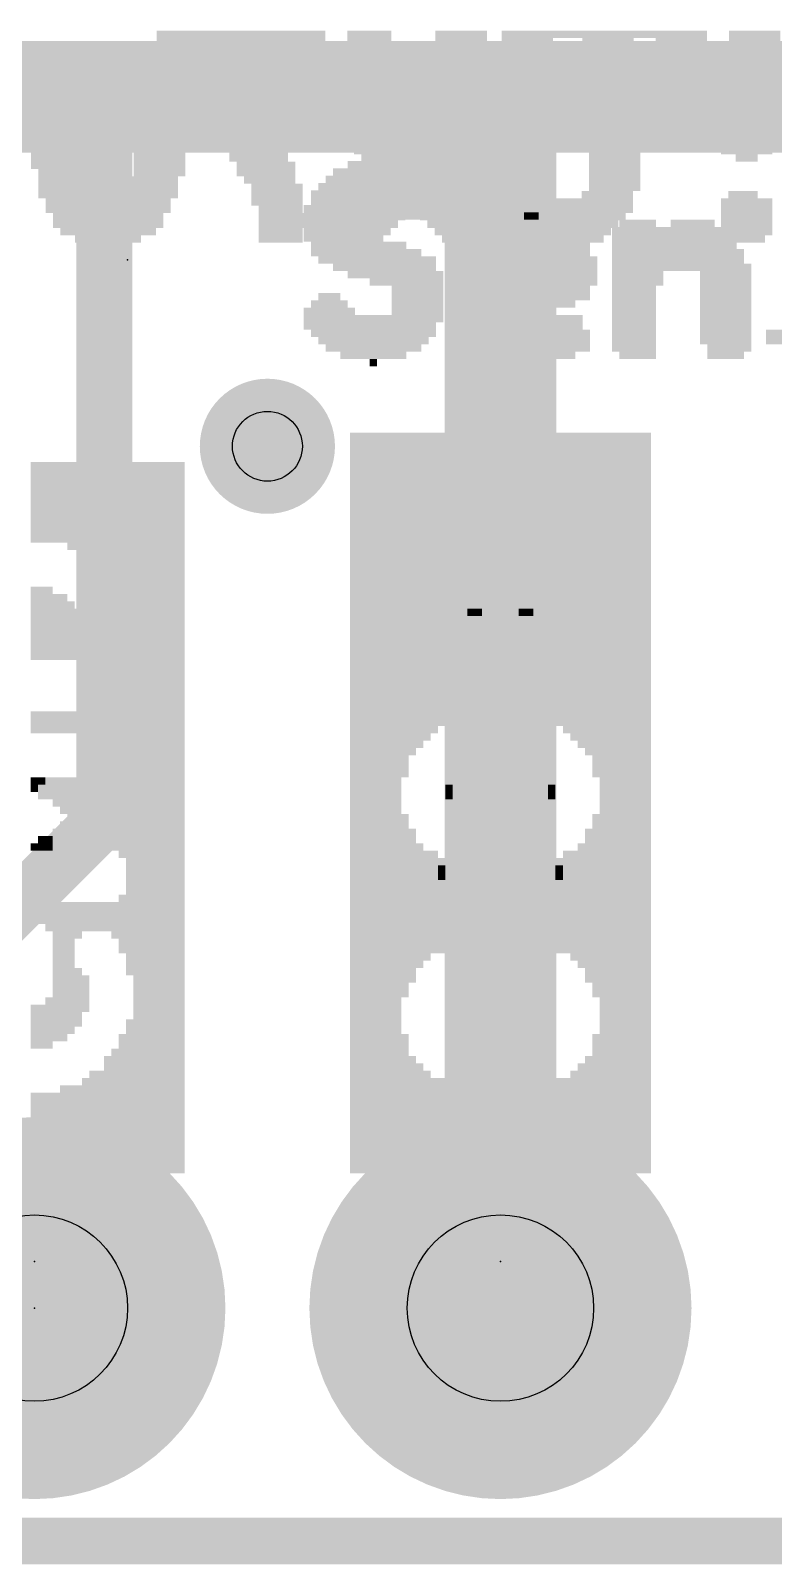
# Model space of a CAD drawing. Extents: x -33 to 74, y -22 to 37.
# Drawn here: x 8.87 to 12.92, y -0.13 to 8.23 of the extents above; entities that cross this region are included whole.
import ezdxf

# ---------------------------------------------------------------- set-up
doc = ezdxf.new("R2010")
doc.units = 0
for name, color, linetype in [('1', 12, 'CONTINUOUS'), ('16', 132, 'CONTINUOUS'), ('17', 110, 'CONTINUOUS'), ('18', 110, 'CONTINUOUS'), ('20', 31, 'CONTINUOUS'), ('21', 41, 'CONTINUOUS'), ('22', 40, 'CONTINUOUS'), ('23', 53, 'CONTINUOUS'), ('24', 53, 'CONTINUOUS'), ('29', 253, 'CONTINUOUS'), ('30', 253, 'CONTINUOUS'), ('44', 253, 'CONTINUOUS'), ('51', 53, 'CONTINUOUS')]:
    doc.layers.add(name, color=color, linetype=linetype)

# ---------------------------------------------------------------- blocks, each defined once
blk = doc.blocks.new('RECT')
blk.add_solid([(-0.5, -0.5), (0.5, -0.5), (-0.5, 0.5), (0.5, 0.5)])
blk = doc.blocks.new('ROUNDP')
at = {"const_width": 0.5}
blk.add_lwpolyline([(0, -0.25, 1), (0, 0.25, 1), (0, -0.25)], format="xyb", dxfattribs=at)
blk = doc.blocks.new('ROUNDV')
at = {"const_width": 0.5}
blk.add_lwpolyline([(0, -0.25, 1), (0, 0.25, 1), (0, -0.25)], format="xyb", dxfattribs=at)

msp = doc.modelspace()

# ---------------------------------------------------------------- linework, layer by layer
at = {"layer": '1', "const_width": 0.254}
msp.add_lwpolyline([(25.4, 0), (0, 0)], dxfattribs=at)
at = {"layer": '16'}
for points, const_width in [([(9.271, 7.874), (6.35, 7.874)], 0.6096), ([(9.271, 7.874), (11.43, 7.874)], 0.6096), ([(11.43, 7.874), (16.764, 7.874)], 0.6096), ([(11.43, 7.874), (11.43, 1.27)], 0.6096), ([(9.271, 3.937), (9.271, 7.874)], 0.3048), ([(8.001, 2.667), (9.271, 3.937)], 0.3048), ([(25.4, 0), (0, 0)], 0.254)]:
    msp.add_lwpolyline(points, dxfattribs=dict(at, const_width=const_width))
for points, const_width in [([(9.271, 8.0264, 1), (9.271, 7.7216)], 0.3048), ([(9.271, 7.7216, 1), (9.271, 8.0264)], 0.3048), ([(11.43, 8.0264, 1), (11.43, 7.7216)], 0.3048), ([(11.5824, 7.874, 1), (11.2776, 7.874)], 0.3048), ([(11.43, 7.7216, 1), (11.43, 8.0264)], 0.3048), ([(9.3472, 7.874, 1), (9.1948, 7.874)], 0.1524), ([(9.3249, 3.8831, 1), (9.2171, 3.9909)], 0.1524), ([(9.1948, 3.937, 1), (9.3472, 3.937)], 0.1524), ([(11.2776, 1.27, 1), (11.5824, 1.27)], 0.3048)]:
    msp.add_lwpolyline(points, format="xyb", dxfattribs=dict(at, const_width=const_width))
at = {"layer": '20', "const_width": 0.2032}
msp.add_lwpolyline([(25.4, 0), (0, 0)], dxfattribs=at)
at = {"layer": '23'}
for p in [(9.398, 6.985), (8.89, 1.524), (11.43, 1.524), (8.89, 1.27)]:
    msp.add_point(p, dxfattribs=at)
at = {"layer": '24'}
for p in [(8.89, 1.524), (11.43, 1.524)]:
    msp.add_point(p, dxfattribs=at)
at = {"layer": '44'}
for centre, radius in [((10.16, 5.969), 0.1905), ((8.89, 1.27), 0.508), ((11.43, 1.27), 0.508)]:
    msp.add_circle(centre, radius, dxfattribs=at)

# ---------------------------------------------------------------- block references
at = {"layer": '17', "xscale": 1.8796, "yscale": 1.8796, "rotation": 90}
for p in [(8.89, 1.27), (8.89, 1.27), (11.43, 1.27), (11.43, 1.27)]:
    msp.add_blockref('ROUNDP', p, dxfattribs=at)
at = {"layer": '18', "xscale": 0.7366, "yscale": 0.7366}
msp.add_blockref('ROUNDV', (10.16, 5.969), dxfattribs=at)
msp.add_blockref('ROUNDV', (10.16, 5.969), dxfattribs=at)
at = {"layer": '21', "yscale": 0.04}
for p, xscale in [((10.016, 8.215), 0.92), ((10.016, 8.175), 0.92), ((10.716, 8.215), 0.24), ((10.716, 8.175), 0.24), ((11.216, 8.215), 0.28), ((11.216, 8.175), 0.28), ((11.996, 8.215), 1.12), ((11.576, 8.175), 0.28), ((12.016, 8.175), 0.28), ((12.416, 8.175), 0.28), ((12.816, 8.215), 0.28), ((12.816, 8.175), 0.28), ((10.016, 8.135), 0.92), ((9.696, 8.095), 0.28), ((10.336, 8.095), 0.28), ((10.716, 8.135), 0.24), ((10.716, 8.095), 0.24), ((11.216, 8.135), 0.28), ((11.216, 8.095), 0.28), ((11.576, 8.135), 0.28), ((11.576, 8.095), 0.28), ((12.016, 8.135), 0.28), ((12.016, 8.095), 0.28), ((12.436, 8.135), 0.24), ((12.436, 8.095), 0.24), ((12.816, 8.135), 0.28), ((12.816, 8.095), 0.28), ((9.696, 8.055), 0.28), ((9.696, 8.015), 0.28), ((10.336, 8.055), 0.28), ((10.336, 8.015), 0.28), ((10.716, 8.055), 0.24), ((10.736, 8.015), 0.28), ((11.216, 8.055), 0.28), ((11.216, 8.015), 0.28), ((11.576, 8.055), 0.28), ((11.576, 8.015), 0.28), ((12.016, 8.055), 0.28), ((12.016, 8.015), 0.28), ((12.436, 8.055), 0.24), ((12.436, 8.015), 0.24), ((12.816, 8.055), 0.28), ((12.816, 8.015), 0.28), ((9.696, 7.975), 0.28), ((9.696, 7.935), 0.28), ((10.336, 7.975), 0.28), ((10.336, 7.935), 0.28), ((10.976, 7.975), 0.76), ((10.976, 7.935), 0.76), ((11.576, 7.975), 0.28), ((11.576, 7.935), 0.28), ((12.016, 7.975), 0.28), ((12.016, 7.935), 0.28), ((12.436, 7.975), 0.24), ((12.436, 7.935), 0.24), ((12.816, 7.975), 0.28), ((12.816, 7.935), 0.28), ((9.696, 7.895), 0.28), ((9.696, 7.855), 0.28), ((10.336, 7.895), 0.28), ((10.336, 7.855), 0.28), ((10.996, 7.895), 0.72), ((10.996, 7.855), 0.72), ((11.576, 7.895), 0.28), ((11.576, 7.855), 0.28), ((12.016, 7.895), 0.28), ((12.016, 7.855), 0.28), ((12.436, 7.895), 0.24), ((12.436, 7.855), 0.24), ((12.816, 7.895), 0.28), ((12.816, 7.855), 0.28), ((9.696, 7.815), 0.28), ((9.696, 7.775), 0.28), ((10.336, 7.815), 0.28), ((10.336, 7.775), 0.28), ((11.016, 7.815), 0.68), ((11.036, 7.775), 0.64), ((11.576, 7.815), 0.28), ((11.576, 7.775), 0.28), ((12.016, 7.815), 0.28), ((12.016, 7.775), 0.28), ((12.436, 7.815), 0.24), ((12.436, 7.775), 0.24), ((12.816, 7.815), 0.28), ((12.816, 7.775), 0.28), ((9.696, 7.735), 0.2), ((10.336, 7.735), 0.2), ((10.896, 7.735), 0.2), ((11.216, 7.735), 0.2), ((11.576, 7.735), 0.2), ((12.016, 7.735), 0.2), ((12.456, 7.735), 0.2), ((12.816, 7.735), 0.2), ((10.758, 7.425), 0.56), ((10.738, 7.465), 0.44), ((10.738, 7.505), 0.28), ((10.738, 7.345), 0.68), ((10.738, 7.385), 0.6), ((10.518, 7.265), 0.32), ((10.718, 7.305), 0.64), ((10.918, 7.265), 0.24), ((10.498, 7.225), 0.28), ((10.498, 7.185), 0.28), ((10.918, 7.225), 0.16), ((11.598, 7.185), 0.4), ((11.598, 7.225), 0.08), ((12.178, 7.185), 0.2), ((12.478, 7.185), 0.24), ((10.518, 7.145), 0.32), ((10.558, 7.105), 0.4), ((11.578, 7.105), 0.6), ((11.598, 7.145), 0.48), ((12.338, 7.145), 0.6), ((12.358, 7.105), 0.64), ((10.658, 7.065), 0.52), ((10.698, 7.025), 0.6), ((11.578, 7.025), 0.68), ((11.598, 7.065), 0.64), ((12.378, 7.065), 0.68), ((12.398, 7.025), 0.72), ((10.758, 6.985), 0.64), ((10.798, 6.945), 0.56), ((11.578, 6.985), 0.76), ((11.358, 6.945), 0.32), ((11.818, 6.945), 0.28), ((12.398, 6.985), 0.72), ((12.418, 6.945), 0.76), ((10.858, 6.905), 0.52), ((10.918, 6.865), 0.4), ((11.338, 6.905), 0.28), ((11.578, 6.865), 0.76), ((11.818, 6.905), 0.28), ((12.178, 6.905), 0.28), ((12.178, 6.865), 0.28), ((12.658, 6.905), 0.28), ((12.658, 6.865), 0.28), ((10.498, 6.785), 0.12), ((10.978, 6.825), 0.28), ((10.978, 6.785), 0.28), ((11.558, 6.825), 0.72), ((11.558, 6.785), 0.72), ((12.158, 6.825), 0.24), ((12.158, 6.785), 0.24), ((12.658, 6.825), 0.28), ((12.658, 6.785), 0.28), ((10.498, 6.705), 0.28), ((10.498, 6.745), 0.2), ((10.978, 6.745), 0.28), ((10.978, 6.705), 0.28), ((11.518, 6.745), 0.64), ((11.338, 6.705), 0.28), ((12.158, 6.745), 0.24), ((12.158, 6.705), 0.24), ((12.658, 6.745), 0.28), ((12.658, 6.705), 0.28), ((10.738, 6.665), 0.76), ((10.718, 6.625), 0.72), ((11.378, 6.665), 0.36), ((11.558, 6.625), 0.64), ((11.798, 6.665), 0.16), ((12.158, 6.665), 0.24), ((12.158, 6.625), 0.24), ((12.658, 6.665), 0.28), ((12.658, 6.625), 0.28), ((10.738, 6.585), 0.68), ((10.738, 6.545), 0.6), ((10.738, 6.505), 0.52), ((11.598, 6.585), 0.64), ((11.598, 6.545), 0.64), ((11.618, 6.505), 0.6), ((12.158, 6.585), 0.24), ((12.158, 6.545), 0.24), ((12.158, 6.505), 0.24), ((12.658, 6.585), 0.28), ((12.658, 6.545), 0.28), ((12.678, 6.505), 0.24), ((13.198, 6.585), 0.64), ((13.198, 6.545), 0.64), ((10.738, 6.465), 0.36), ((10.738, 6.425), 0.04), ((11.618, 6.465), 0.44), ((11.618, 6.425), 0.2), ((12.178, 6.465), 0.2), ((12.658, 6.465), 0.2)]:
    msp.add_blockref('RECT', p, dxfattribs=dict(at, xscale=xscale))
at = {"layer": '21', "yscale": 0.04, "rotation": 90}
for p, xscale in [((10.63, 4.024), 4.04), ((10.67, 4.024), 4.04), ((10.71, 4.024), 4.04), ((10.75, 4.024), 4.04), ((10.79, 4.024), 4.04), ((10.83, 4.024), 4.04), ((10.87, 4.024), 4.04), ((10.91, 5.104), 1.88), ((10.95, 5.804), 0.48), ((10.99, 5.824), 0.44), ((11.03, 5.824), 0.44), ((11.07, 5.824), 0.44), ((11.11, 5.804), 0.48), ((11.15, 5.804), 0.48), ((11.19, 5.784), 0.52), ((11.23, 5.784), 0.52), ((11.27, 5.764), 0.56), ((11.31, 5.764), 0.56), ((11.35, 5.744), 0.6), ((11.39, 5.744), 0.6), ((11.43, 5.724), 0.64), ((11.47, 5.724), 0.64), ((11.51, 5.704), 0.68), ((11.55, 5.704), 0.68), ((11.59, 5.684), 0.72), ((11.63, 5.684), 0.72), ((11.67, 5.664), 0.76), ((11.71, 5.664), 0.76), ((11.75, 5.644), 0.8), ((11.79, 5.644), 0.8), ((11.83, 5.624), 0.84), ((11.87, 5.624), 0.84), ((11.91, 5.604), 0.88), ((11.95, 5.584), 0.92), ((11.99, 4.024), 4.04), ((12.03, 4.024), 4.04), ((12.07, 4.024), 4.04), ((12.11, 4.024), 4.04), ((12.15, 4.024), 4.04), ((12.19, 4.024), 4.04), ((12.23, 4.024), 4.04), ((8.89, 5.664), 0.44), ((8.93, 5.664), 0.44), ((8.97, 5.664), 0.44), ((9.01, 5.664), 0.44), ((9.05, 5.664), 0.44), ((9.09, 5.644), 0.48), ((9.13, 5.644), 0.48), ((9.17, 5.624), 0.52), ((9.21, 5.624), 0.52), ((9.25, 5.604), 0.56), ((9.29, 5.584), 0.6), ((9.33, 5.564), 0.64), ((9.37, 5.524), 0.72), ((9.41, 5.464), 0.84), ((9.45, 3.944), 3.88), ((9.49, 3.944), 3.88), ((9.53, 3.944), 3.88), ((9.57, 3.944), 3.88), ((9.61, 3.944), 3.88), ((9.65, 3.944), 3.88), ((9.69, 3.944), 3.88), ((10.95, 5.064), 0.6), ((10.99, 5.064), 0.6), ((11.03, 5.064), 0.52), ((11.07, 5.064), 0.52), ((11.11, 5.084), 0.48), ((11.15, 5.064), 0.44), ((11.19, 5.084), 0.4), ((8.89, 5.004), 0.4), ((8.93, 5.004), 0.4), ((8.97, 5.004), 0.4), ((11.23, 5.064), 0.36), ((11.27, 5.084), 0.32), ((11.31, 5.064), 0.28), ((11.35, 5.064), 0.28), ((9.01, 4.984), 0.36), ((9.05, 4.984), 0.36), ((9.09, 4.964), 0.32), ((11.39, 5.064), 0.2), ((11.43, 5.064), 0.2), ((11.47, 5.064), 0.12), ((11.51, 5.064), 0.12), ((9.13, 4.944), 0.28), ((11.55, 5.064), 0.04), ((11.59, 5.064), 0.04), ((9.17, 4.884), 0.16), ((11.91, 4.644), 0.64), ((11.95, 4.624), 0.76), ((11.75, 4.664), 0.44), ((11.79, 4.664), 0.44), ((11.83, 4.664), 0.52), ((11.87, 4.644), 0.56), ((11.59, 4.644), 0.32), ((11.63, 4.644), 0.32), ((11.67, 4.664), 0.36), ((11.71, 4.664), 0.36), ((11.35, 4.544), 0.28), ((11.39, 4.524), 0.32), ((11.43, 4.544), 0.36), ((11.47, 4.564), 0.32), ((11.51, 4.604), 0.32), ((11.55, 4.604), 0.32), ((11.19, 4.524), 0.16), ((11.23, 4.524), 0.16), ((11.27, 4.544), 0.2), ((11.31, 4.544), 0.2), ((8.89, 4.464), 0.12), ((8.93, 4.464), 0.12), ((8.97, 4.464), 0.12), ((9.01, 4.464), 0.12), ((9.05, 4.464), 0.12), ((9.09, 4.464), 0.12), ((9.13, 4.464), 0.12), ((9.17, 4.464), 0.12), ((9.21, 4.464), 0.12), ((9.25, 4.464), 0.12), ((9.29, 4.464), 0.12), ((9.33, 4.464), 0.12), ((9.37, 4.484), 0.16), ((9.41, 4.464), 0.2), ((10.95, 4.424), 0.28), ((10.99, 4.424), 0.2), ((11.03, 4.444), 0.16), ((11.07, 4.464), 0.12), ((11.11, 4.504), 0.12), ((11.15, 4.504), 0.12), ((9.41, 3.964), 0.48), ((11.19, 4.084), 0.24), ((11.23, 4.084), 0.24), ((11.59, 4.044), 0.32), ((11.63, 4.084), 0.32), ((11.67, 4.064), 0.28), ((11.71, 4.084), 0.24), ((8.89, 4.124), 0.08), ((8.93, 4.144), 0.04), ((9.33, 3.944), 0.36), ((9.37, 3.944), 0.44), ((11.15, 4.084), 0.08), ((11.27, 4.044), 0.24), ((11.55, 3.704), 0.92), ((9.21, 3.904), 0.28), ((9.25, 3.924), 0.32), ((9.29, 3.924), 0.32), ((9.09, 3.864), 0.2), ((9.13, 3.864), 0.2), ((9.17, 3.884), 0.24), ((11.31, 3.604), 0.8), ((11.35, 3.584), 0.76), ((11.39, 3.564), 0.8), ((11.43, 3.544), 0.84), ((11.47, 3.564), 0.8), ((11.51, 3.604), 0.8), ((9.01, 3.824), 0.12), ((9.05, 3.844), 0.16), ((10.95, 3.464), 0.84), ((11.95, 3.724), 0.32), ((8.89, 3.784), 0.04), ((8.93, 3.804), 0.08), ((8.97, 3.804), 0.08), ((10.99, 3.464), 0.68), ((11.03, 3.464), 0.6), ((11.07, 3.484), 0.56), ((11.23, 3.504), 0.52), ((11.27, 3.524), 0.56), ((11.87, 3.684), 0.16), ((11.91, 3.704), 0.2), ((11.11, 3.464), 0.52), ((11.15, 3.464), 0.52), ((11.19, 3.484), 0.48), ((11.59, 3.484), 0.48), ((11.63, 3.464), 0.44), ((11.67, 3.464), 0.44), ((11.71, 3.604), 0.16), ((11.75, 3.644), 0.08), ((11.79, 3.664), 0.12), ((11.83, 3.664), 0.12), ((9.37, 3.404), 0.24), ((9.41, 3.364), 0.32), ((8.89, 3.424), 0.12), ((8.93, 3.424), 0.12), ((8.97, 3.424), 0.12), ((9.01, 3.424), 0.12), ((9.05, 3.424), 0.12), ((9.09, 3.424), 0.12), ((9.13, 3.424), 0.12), ((9.17, 3.424), 0.12), ((9.21, 3.424), 0.12), ((9.25, 3.424), 0.12), ((9.29, 3.424), 0.12), ((9.33, 3.404), 0.16), ((11.71, 3.324), 0.16), ((11.75, 3.304), 0.12), ((11.91, 3.244), 0.24), ((11.95, 3.204), 0.32), ((11.79, 3.264), 0.12), ((11.83, 3.264), 0.12), ((11.87, 3.244), 0.16), ((9.01, 2.924), 0.4), ((9.05, 2.924), 0.4), ((9.09, 2.944), 0.36), ((9.13, 2.964), 0.32), ((9.17, 2.984), 0.2), ((11.19, 2.864), 0.2), ((11.23, 2.844), 0.24), ((11.27, 2.824), 0.28), ((11.59, 2.844), 0.32), ((11.63, 2.844), 0.32), ((11.67, 2.864), 0.28), ((11.71, 2.864), 0.2), ((8.89, 2.804), 0.24), ((8.93, 2.804), 0.24), ((8.97, 2.804), 0.24), ((11.15, 2.864), 0.12), ((11.55, 2.464), 0.92), ((9.41, 2.404), 0.8), ((10.91, 2.384), 0.76), ((11.31, 2.384), 0.76), ((11.35, 2.384), 0.76), ((11.39, 2.384), 0.76), ((11.43, 2.384), 0.76), ((11.47, 2.384), 0.76), ((11.51, 2.384), 0.76), ((9.37, 2.364), 0.72), ((9.29, 2.304), 0.6), ((9.33, 2.324), 0.64), ((10.95, 2.324), 0.64), ((10.99, 2.304), 0.6), ((11.27, 2.304), 0.6), ((11.91, 2.304), 0.6), ((11.95, 2.324), 0.64), ((9.17, 2.264), 0.52), ((9.21, 2.264), 0.52), ((9.25, 2.284), 0.56), ((11.03, 2.284), 0.56), ((11.07, 2.264), 0.52), ((11.11, 2.264), 0.52), ((11.19, 2.264), 0.52), ((11.23, 2.264), 0.52), ((11.83, 2.264), 0.52), ((11.87, 2.284), 0.56), ((8.89, 2.224), 0.44), ((8.93, 2.224), 0.44), ((8.97, 2.224), 0.44), ((9.01, 2.224), 0.44), ((9.05, 2.244), 0.48), ((9.09, 2.244), 0.48), ((9.13, 2.244), 0.48), ((11.15, 2.244), 0.48), ((11.59, 2.244), 0.48), ((11.63, 2.224), 0.44), ((11.67, 2.224), 0.44), ((11.71, 2.244), 0.48), ((11.75, 2.244), 0.48), ((11.79, 2.244), 0.48)]:
    msp.add_blockref('RECT', p, dxfattribs=dict(at, xscale=xscale))
msp.add_blockref('RECT', (10.91, 3.464), dxfattribs=at)
at = {"layer": '22', "yscale": 0.04}
for p, xscale, rotation in [((9.292, 8.1), 0.44, 180), ((9.292, 8.14), 0.2, 180), ((10.132, 8.1), 0.76, 180), ((10.152, 8.14), 0.56, 180), ((11.792, 8.1), 0.4, 180), ((11.792, 8.14), 0.24, 180), ((9.292, 8.02), 0.6, 180), ((9.292, 8.06), 0.52, 180), ((10.132, 8.06), 0.76, 180), ((10.132, 8.02), 0.76, 180), ((11.792, 8.02), 0.56, 180), ((11.812, 8.06), 0.52, 180), ((9.292, 7.94), 0.68, 180), ((9.312, 7.98), 0.64, 180), ((10.132, 7.98), 0.76, 180), ((10.132, 7.94), 0.76, 180), ((11.792, 7.98), 0.64, 180), ((11.812, 7.94), 0.68, 180), ((9.072, 7.86), 0.32, 180), ((9.312, 7.9), 0.72, 180), ((9.512, 7.86), 0.32, 180), ((10.112, 7.9), 0.72, 180), ((9.932, 7.86), 0.28, 180), ((11.792, 7.9), 0.72, 180), ((11.572, 7.86), 0.28, 180), ((12.012, 7.86), 0.28, 180), ((9.052, 7.82), 0.28, 180), ((9.052, 7.78), 0.28, 180), ((9.532, 7.82), 0.28, 180), ((9.552, 7.78), 0.24, 180), ((9.952, 7.82), 0.32, 180), ((9.972, 7.78), 0.28, 180), ((10.712, 7.78), 0.24, 180), ((10.712, 7.82), 0.16, 180), ((11.192, 7.78), 0.24, 180), ((11.192, 7.82), 0.16, 180), ((11.532, 7.82), 0.28, 180), ((11.532, 7.78), 0.28, 180), ((12.052, 7.82), 0.28, 180), ((12.052, 7.78), 0.28, 180), ((12.772, 7.78), 0.2, 180), ((9.012, 7.7), 0.28, 180), ((9.032, 7.74), 0.24, 180), ((9.572, 7.74), 0.28, 180), ((9.572, 7.7), 0.28, 180), ((9.992, 7.74), 0.32, 180), ((10.032, 7.7), 0.32, 180), ((10.712, 7.74), 0.32, 180), ((10.732, 7.7), 0.36, 180), ((11.172, 7.7), 0.36, 180), ((11.192, 7.74), 0.32, 180), ((11.532, 7.74), 0.28, 180), ((11.532, 7.7), 0.28, 180), ((12.052, 7.74), 0.28, 180), ((12.052, 7.7), 0.28, 180), ((12.772, 7.74), 0.28, 180), ((12.772, 7.7), 0.28, 180), ((9.012, 7.66), 0.28, 180), ((9.012, 7.62), 0.28, 180), ((9.572, 7.66), 0.28, 180), ((9.572, 7.62), 0.28, 180), ((10.032, 7.66), 0.32, 180), ((10.072, 7.62), 0.32, 180), ((10.952, 7.66), 0.72, 180), ((10.952, 7.62), 0.72, 180), ((11.532, 7.66), 0.28, 180), ((11.532, 7.62), 0.28, 180), ((12.052, 7.66), 0.28, 180), ((12.052, 7.62), 0.28, 180), ((12.772, 7.66), 0.28, 180), ((12.772, 7.62), 0.28, 180), ((9.012, 7.58), 0.28, 180), ((9.012, 7.54), 0.28, 180), ((9.572, 7.58), 0.28, 180), ((9.572, 7.54), 0.28, 180), ((10.112, 7.58), 0.32, 180), ((10.112, 7.54), 0.32, 180), ((10.952, 7.58), 0.64, 180), ((10.952, 7.54), 0.56, 180), ((11.532, 7.58), 0.28, 180), ((11.532, 7.54), 0.28, 180), ((12.052, 7.58), 0.28, 180), ((12.052, 7.54), 0.28, 180), ((12.772, 7.58), 0.28, 180), ((12.772, 7.54), 0.12, 180), ((9.012, 7.5), 0.28, 180), ((9.032, 7.46), 0.24, 180), ((9.572, 7.5), 0.28, 180), ((9.572, 7.46), 0.28, 180), ((10.152, 7.5), 0.32, 180), ((10.152, 7.46), 0.32, 180), ((10.952, 7.5), 0.48, 180), ((10.952, 7.46), 0.4, 180), ((11.532, 7.5), 0.28, 180), ((11.532, 7.46), 0.28, 180), ((12.052, 7.5), 0.28, 180), ((12.052, 7.46), 0.28, 180), ((9.052, 7.42), 0.28, 180), ((9.052, 7.38), 0.28, 180), ((9.072, 7.34), 0.32, 180), ((9.512, 7.34), 0.32, 180), ((9.532, 7.42), 0.28, 180), ((9.532, 7.38), 0.28, 180), ((10.172, 7.42), 0.28, 180), ((10.212, 7.38), 0.28, 180), ((10.212, 7.34), 0.28, 180), ((10.952, 7.34), 0.64, 180), ((10.952, 7.38), 0.56, 180), ((10.952, 7.42), 0.48, 180), ((11.532, 7.42), 0.28, 180), ((11.552, 7.38), 0.32, 180), ((11.572, 7.34), 0.28, 180), ((12.012, 7.34), 0.28, 180), ((12.052, 7.42), 0.28, 180), ((12.052, 7.38), 0.28, 180), ((12.752, 7.34), 0.16, 180), ((9.292, 7.3), 0.68, 180), ((9.292, 7.26), 0.68, 180), ((10.212, 7.3), 0.28, 180), ((10.232, 7.26), 0.24, 180), ((10.952, 7.3), 0.72, 180), ((10.952, 7.26), 0.72, 180), ((11.792, 7.3), 0.72, 180), ((11.812, 7.26), 0.68, 180), ((12.772, 7.3), 0.28, 180), ((12.772, 7.26), 0.28, 180), ((9.292, 7.22), 0.6, 180), ((9.292, 7.18), 0.6, 180), ((10.252, 7.22), 0.28, 180), ((10.252, 7.18), 0.28, 180), ((10.732, 7.22), 0.36, 180), ((10.712, 7.18), 0.32, 180), ((11.172, 7.22), 0.36, 180), ((11.192, 7.18), 0.32, 180), ((11.792, 7.22), 0.64, 180), ((11.792, 7.18), 0.56, 180), ((12.772, 7.22), 0.28, 180), ((12.772, 7.18), 0.28, 180), ((9.292, 7.14), 0.52, 180), ((9.292, 7.1), 0.36, 180), ((10.232, 7.14), 0.24, 180), ((10.232, 7.1), 0.24, 180), ((10.712, 7.14), 0.24, 180), ((10.712, 7.1), 0.16, 180), ((11.192, 7.14), 0.24, 180), ((11.192, 7.1), 0.16, 180), ((11.792, 7.14), 0.48, 180), ((11.792, 7.1), 0.4, 180), ((12.772, 7.14), 0.28, 180), ((12.772, 7.1), 0.2, 180), ((9.292, 7.06), 0.12, 180), ((11.792, 7.06), 0.16, 180), ((10.63, 4.024), 4.04, 90), ((10.67, 4.024), 4.04, 90), ((10.71, 4.024), 4.04, 90), ((10.75, 4.024), 4.04, 90), ((10.79, 4.024), 4.04, 90), ((10.83, 4.024), 4.04, 90), ((10.87, 4.024), 4.04, 90), ((10.91, 5.584), 0.92, 90), ((10.95, 5.604), 0.88, 90), ((10.99, 5.624), 0.84, 90), ((11.03, 5.624), 0.84, 90), ((11.07, 5.644), 0.8, 90), ((11.11, 5.644), 0.8, 90), ((11.15, 5.664), 0.76, 90), ((11.19, 5.664), 0.76, 90), ((11.23, 5.684), 0.72, 90), ((11.27, 5.684), 0.72, 90), ((11.31, 5.704), 0.68, 90), ((11.35, 5.704), 0.68, 90), ((11.39, 5.724), 0.64, 90), ((11.43, 5.724), 0.64, 90), ((11.47, 5.744), 0.6, 90), ((11.51, 5.744), 0.6, 90), ((11.55, 5.764), 0.56, 90), ((11.59, 5.764), 0.56, 90), ((11.63, 5.784), 0.52, 90), ((11.67, 5.784), 0.52, 90), ((11.71, 5.804), 0.48, 90), ((11.75, 5.804), 0.48, 90), ((11.79, 5.824), 0.44, 90), ((11.83, 5.824), 0.44, 90), ((11.87, 5.824), 0.44, 90), ((11.91, 5.804), 0.48, 90), ((11.95, 5.104), 1.88, 90), ((11.99, 4.024), 4.04, 90), ((12.03, 4.024), 4.04, 90), ((12.07, 4.024), 4.04, 90), ((12.11, 4.024), 4.04, 90), ((12.15, 4.024), 4.04, 90), ((12.19, 4.024), 4.04, 90), ((12.23, 4.024), 4.04, 90), ((8.89, 5.664), 0.44, 90), ((8.93, 5.664), 0.44, 90), ((8.97, 5.664), 0.44, 90), ((9.01, 5.664), 0.44, 90), ((9.05, 5.664), 0.44, 90), ((9.09, 5.644), 0.48, 90), ((9.13, 5.644), 0.48, 90), ((9.17, 5.624), 0.52, 90), ((9.21, 5.604), 0.56, 90), ((9.25, 5.584), 0.6, 90), ((9.29, 5.564), 0.64, 90), ((9.33, 5.544), 0.68, 90), ((9.37, 5.504), 0.76, 90), ((9.41, 4.484), 2.8, 90), ((9.45, 3.944), 3.88, 90), ((9.49, 3.944), 3.88, 90), ((9.53, 3.944), 3.88, 90), ((9.57, 3.944), 3.88, 90), ((9.61, 3.944), 3.88, 90), ((9.65, 3.944), 3.88, 90), ((9.69, 3.944), 3.88, 90), ((11.87, 5.064), 0.6, 90), ((11.91, 5.064), 0.6, 90), ((11.67, 5.084), 0.4, 90), ((11.71, 5.064), 0.44, 90), ((11.75, 5.084), 0.48, 90), ((11.79, 5.064), 0.52, 90), ((11.83, 5.064), 0.52, 90), ((8.89, 5.004), 0.4, 90), ((8.93, 5.004), 0.4, 90), ((8.97, 5.004), 0.4, 90), ((11.51, 5.064), 0.28, 90), ((11.55, 5.064), 0.28, 90), ((11.59, 5.084), 0.32, 90), ((11.63, 5.064), 0.36, 90), ((9.01, 4.984), 0.36, 90), ((9.05, 4.964), 0.32, 90), ((11.35, 5.064), 0.12, 90), ((11.39, 5.064), 0.12, 90), ((11.43, 5.064), 0.2, 90), ((11.47, 5.064), 0.2, 90), ((9.09, 4.944), 0.28, 90), ((9.13, 4.924), 0.24, 90), ((11.27, 5.064), 0.04, 90), ((11.31, 5.064), 0.04, 90), ((10.91, 4.624), 0.76, 90), ((10.95, 4.644), 0.64, 90), ((10.99, 4.644), 0.56, 90), ((11.03, 4.664), 0.52, 90), ((11.07, 4.664), 0.44, 90), ((11.11, 4.664), 0.44, 90), ((11.15, 4.664), 0.36, 90), ((11.19, 4.664), 0.36, 90), ((11.23, 4.644), 0.32, 90), ((11.27, 4.644), 0.32, 90), ((11.31, 4.604), 0.32, 90), ((11.35, 4.604), 0.32, 90), ((11.39, 4.564), 0.32, 90), ((11.43, 4.544), 0.36, 90), ((11.47, 4.524), 0.32, 90), ((11.51, 4.544), 0.28, 90), ((11.55, 4.544), 0.2, 90), ((11.59, 4.544), 0.2, 90), ((11.63, 4.524), 0.16, 90), ((11.67, 4.524), 0.16, 90), ((8.89, 4.464), 0.12, 90), ((8.93, 4.464), 0.12, 90), ((8.97, 4.464), 0.12, 90), ((9.01, 4.464), 0.12, 90), ((9.05, 4.464), 0.12, 90), ((9.09, 4.464), 0.12, 90), ((9.13, 4.464), 0.12, 90), ((9.17, 4.464), 0.12, 90), ((9.21, 4.464), 0.12, 90), ((9.25, 4.464), 0.12, 90), ((9.29, 4.464), 0.12, 90), ((9.33, 4.464), 0.12, 90), ((9.37, 4.484), 0.16, 90), ((11.71, 4.504), 0.12, 90), ((11.75, 4.504), 0.12, 90), ((11.79, 4.464), 0.12, 90), ((11.83, 4.444), 0.16, 90), ((11.87, 4.424), 0.2, 90), ((11.91, 4.424), 0.28, 90), ((9.37, 3.964), 0.48, 90), ((11.15, 4.084), 0.24, 90), ((11.19, 4.064), 0.28, 90), ((11.23, 4.084), 0.32, 90), ((11.27, 4.044), 0.32, 90), ((11.63, 4.084), 0.24, 90), ((11.67, 4.084), 0.24, 90), ((8.89, 4.124), 0.08, 90), ((8.93, 4.104), 0.12, 90), ((8.97, 4.104), 0.12, 90), ((9.01, 4.084), 0.16, 90), ((9.05, 4.064), 0.2, 90), ((9.09, 4.044), 0.24, 90), ((9.13, 4.044), 0.24, 90), ((9.17, 4.024), 0.28, 90), ((9.21, 4.004), 0.32, 90), ((9.25, 3.984), 0.36, 90), ((9.29, 3.984), 0.36, 90), ((9.33, 3.964), 0.4, 90), ((11.31, 3.704), 0.92, 90), ((11.59, 4.044), 0.24, 90), ((11.71, 4.084), 0.08, 90), ((11.35, 3.604), 0.8, 90), ((11.39, 3.564), 0.8, 90), ((11.43, 3.544), 0.84, 90), ((11.47, 3.564), 0.8, 90), ((11.51, 3.584), 0.76, 90), ((11.55, 3.604), 0.8, 90), ((10.91, 3.724), 0.32, 90), ((11.91, 3.464), 0.84, 90), ((8.89, 3.784), 0.04, 90), ((10.95, 3.704), 0.2, 90), ((10.99, 3.684), 0.16, 90), ((11.59, 3.524), 0.56, 90), ((11.63, 3.504), 0.52, 90), ((11.79, 3.484), 0.56, 90), ((11.83, 3.464), 0.6, 90), ((11.87, 3.464), 0.68, 90), ((11.03, 3.664), 0.12, 90), ((11.07, 3.664), 0.12, 90), ((11.11, 3.644), 0.08, 90), ((11.15, 3.604), 0.16, 90), ((11.19, 3.464), 0.44, 90), ((11.23, 3.464), 0.44, 90), ((11.27, 3.484), 0.48, 90), ((11.67, 3.484), 0.48, 90), ((11.71, 3.464), 0.52, 90), ((11.75, 3.464), 0.52, 90), ((9.37, 3.364), 0.32, 90), ((8.89, 3.424), 0.12, 90), ((8.93, 3.424), 0.12, 90), ((8.97, 3.404), 0.16, 90), ((9.01, 3.104), 0.76, 90), ((9.05, 3.104), 0.76, 90), ((9.09, 3.124), 0.72, 90), ((9.13, 3.384), 0.2, 90), ((9.17, 3.404), 0.16, 90), ((9.21, 3.404), 0.16, 90), ((9.25, 3.404), 0.16, 90), ((9.29, 3.404), 0.16, 90), ((9.33, 3.384), 0.2, 90), ((10.91, 3.204), 0.32, 90), ((10.95, 3.244), 0.24, 90), ((11.11, 3.304), 0.12, 90), ((11.15, 3.324), 0.16, 90), ((10.99, 3.244), 0.16, 90), ((11.03, 3.264), 0.12, 90), ((11.07, 3.264), 0.12, 90), ((9.13, 2.984), 0.28, 90), ((8.97, 2.824), 0.28, 90), ((11.15, 2.864), 0.2, 90), ((11.19, 2.864), 0.28, 90), ((11.23, 2.844), 0.32, 90), ((11.27, 2.844), 0.32, 90), ((11.59, 2.824), 0.28, 90), ((11.63, 2.844), 0.24, 90), ((11.67, 2.864), 0.2, 90), ((8.89, 2.804), 0.24, 90), ((8.93, 2.804), 0.24, 90), ((9.41, 2.424), 0.84, 90), ((11.31, 2.464), 0.92, 90), ((11.71, 2.864), 0.12, 90), ((9.37, 2.384), 0.76, 90), ((11.35, 2.384), 0.76, 90), ((11.39, 2.384), 0.76, 90), ((11.43, 2.384), 0.76, 90), ((11.47, 2.384), 0.76, 90), ((11.51, 2.384), 0.76, 90), ((11.55, 2.384), 0.76, 90), ((11.95, 2.384), 0.76, 90), ((9.33, 2.344), 0.68, 90), ((9.29, 2.324), 0.64, 90), ((10.91, 2.324), 0.64, 90), ((10.95, 2.304), 0.6, 90), ((11.59, 2.304), 0.6, 90), ((11.87, 2.304), 0.6, 90), ((11.91, 2.324), 0.64, 90), ((9.17, 2.264), 0.52, 90), ((9.21, 2.284), 0.56, 90), ((9.25, 2.284), 0.56, 90), ((10.99, 2.284), 0.56, 90), ((11.03, 2.264), 0.52, 90), ((11.63, 2.264), 0.52, 90), ((11.67, 2.264), 0.52, 90), ((11.75, 2.264), 0.52, 90), ((11.79, 2.264), 0.52, 90), ((11.83, 2.284), 0.56, 90), ((8.89, 2.224), 0.44, 90), ((8.93, 2.224), 0.44, 90), ((8.97, 2.224), 0.44, 90), ((9.01, 2.224), 0.44, 90), ((9.05, 2.244), 0.48, 90), ((9.09, 2.244), 0.48, 90), ((9.13, 2.244), 0.48, 90), ((11.07, 2.244), 0.48, 90), ((11.11, 2.244), 0.48, 90), ((11.15, 2.244), 0.48, 90), ((11.19, 2.224), 0.44, 90), ((11.23, 2.224), 0.44, 90), ((11.27, 2.244), 0.48, 90), ((11.71, 2.244), 0.48, 90)]:
    msp.add_blockref('RECT', p, dxfattribs=dict(at, xscale=xscale, rotation=rotation))
at = {"layer": '22', "yscale": 0.04, "rotation": 90}
msp.add_blockref('RECT', (11.95, 3.464), dxfattribs=at)
at = {"layer": '29', "xscale": 2.0828, "yscale": 2.0828, "rotation": 90}
for p in [(8.89, 1.27), (11.43, 1.27)]:
    msp.add_blockref('ROUNDP', p, dxfattribs=at)
at = {"layer": '30', "xscale": 2.0828, "yscale": 2.0828, "rotation": 90}
for p in [(8.89, 1.27), (11.43, 1.27)]:
    msp.add_blockref('ROUNDP', p, dxfattribs=at)
at = {"layer": '51', "xscale": 0.508, "yscale": 0.508}
for p in [(8.89, 1.27), (11.43, 1.27)]:
    msp.add_blockref('RECT', p, dxfattribs=at)

doc.saveas('drawing.dxf')
